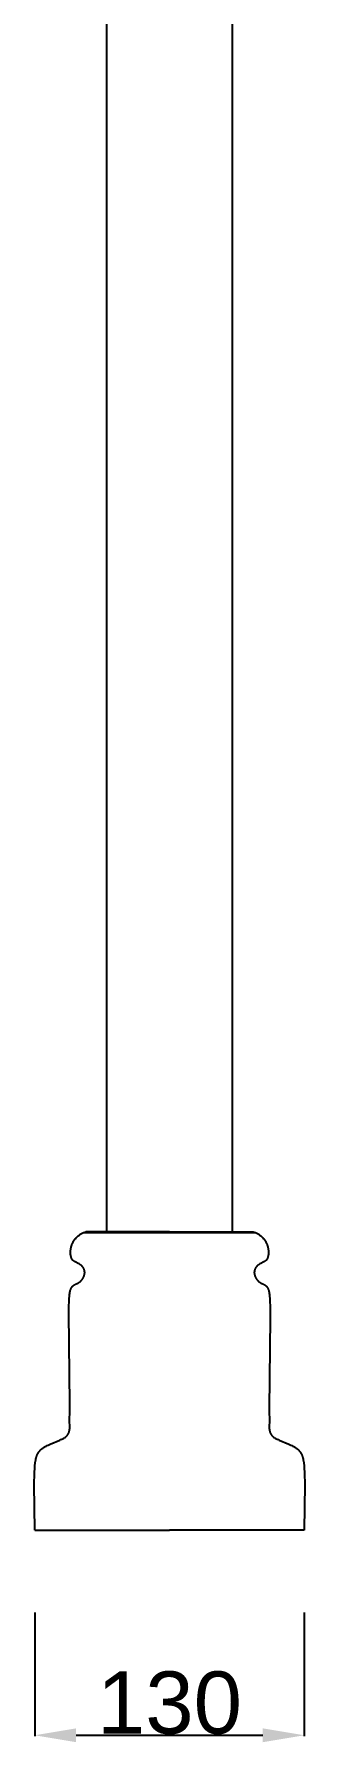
# Model space of a CAD drawing. Header units: millimetres. Extents: x -1519 to 3497, y -297 to 3208.
# Drawn here: x -443 to -312, y 1559 to 2383 of the extents above; entities that cross this region are included whole.
import ezdxf

# ---------------------------------------------------------------- set-up
doc = ezdxf.new("R2010")
doc.units = ezdxf.units.MM
doc.header["$MEASUREMENT"] = 0
doc.layers.add('Domyślny', color=7, linetype='Continuous', true_color=0x000000)
doc.layers.add('Utwórz2D linie widoczne', color=7, linetype='Continuous', true_color=0x000000)
doc.styles.add('Arial', font='')
doc.styles.get('Arial').set_extended_font_data('Arial')
doc.dimstyles.new('Domyślny', dxfattribs={"dimtxt": 30, "dimasz": 20, "dimexe": 0.5, "dimexo": 0.5, "dimgap": 0.25, "dimtad": 1, "dimtoh": 1, "dimdec": 0, "dimzin": 1, "dimdsep": 46, "dimtxsty": 'Arial', "dimcen": 0.5, "dimazin": 0, "dimtfac": 1, "dimtdec": 4, "dimtix": 1, "dimtmove": 1, "dimatfit": 3, "dimfxl": 0, "dimtolj": 1, "dimtzin": 1, "dimarcsym": 0})

# ---------------------------------------------------------------- blocks, each defined once
blk = doc.blocks.new('*D3')
at = {"layer": 'Defpoints', "color": 0}
for p in [(-442.57, 1622.77), (-312.57, 1622.77), (-312.57, 1563.03)]:
    blk.add_point(p, dxfattribs=at)
at = {"layer": 'Domyślny', "color": 0, "lineweight": -2}
for p, q in [((-442.57, 1622.27), (-442.57, 1562.53)), ((-312.57, 1622.27), (-312.57, 1562.53)), ((-422.57, 1563.03), (-332.57, 1563.03))]:
    blk.add_line(p, q, dxfattribs=at)
at = {"layer": 'Domyślny', "color": 0}
for points in [[(-422.57, 1566.36), (-422.57, 1559.69), (-442.57, 1563.03)], [(-332.57, 1559.69), (-332.57, 1566.36), (-312.57, 1563.03)]]:
    blk.add_solid(points, dxfattribs=at)
at = {"layer": 'Domyślny', "color": 0, "insert": (-377.57, 1578.59), "char_height": 30, "attachment_point": 5, "style": 'Arial'}
blk.add_mtext('\\A1;130', dxfattribs=at)

msp = doc.modelspace()

# ---------------------------------------------------------------- linework, layer by layer
at = {"layer": 'Utwórz2D linie widoczne'}
for p, q in [((-407.72, 1805.86), (-407.72, 2661.86)), ((-347.42, 2661.86), (-347.42, 1805.86)), ((-419.09, 1805.43), (-417.84, 1805.86)), ((-377.57, 1805.86), (-417.84, 1805.86)), ((-377.57, 1805.86), (-337.29, 1805.86)), ((-337.29, 1805.86), (-336.04, 1805.43)), ((-425.19, 1797.18), (-425.16, 1797.41)), ((-425.16, 1797.41), (-425.12, 1797.65)), ((-425.12, 1797.65), (-425.08, 1797.88)), ((-425.08, 1797.88), (-425.03, 1798.12)), ((-425.03, 1798.12), (-424.97, 1798.36)), ((-424.97, 1798.36), (-424.91, 1798.6)), ((-424.91, 1798.6), (-424.84, 1798.84)), ((-424.84, 1798.84), (-424.77, 1799.08)), ((-424.77, 1799.08), (-424.68, 1799.32)), ((-424.68, 1799.32), (-424.6, 1799.56)), ((-424.6, 1799.56), (-424.5, 1799.8)), ((-424.5, 1799.8), (-424.4, 1800.04)), ((-424.4, 1800.04), (-424.29, 1800.28)), ((-424.29, 1800.28), (-424.18, 1800.52)), ((-424.18, 1800.52), (-424.06, 1800.75)), ((-424.06, 1800.75), (-423.93, 1800.99)), ((-423.93, 1800.99), (-423.79, 1801.23)), ((-423.79, 1801.23), (-423.65, 1801.46)), ((-423.65, 1801.46), (-423.5, 1801.69)), ((-423.5, 1801.69), (-423.34, 1801.92)), ((-423.34, 1801.92), (-423.18, 1802.15)), ((-423.18, 1802.15), (-423, 1802.37)), ((-423, 1802.37), (-422.82, 1802.59)), ((-422.82, 1802.59), (-422.63, 1802.81)), ((-422.63, 1802.81), (-422.44, 1803.02)), ((-422.44, 1803.02), (-422.23, 1803.24)), ((-422.23, 1803.24), (-422.02, 1803.44)), ((-422.02, 1803.44), (-421.79, 1803.65)), ((-421.79, 1803.65), (-421.56, 1803.85)), ((-421.56, 1803.85), (-421.33, 1804.04)), ((-421.33, 1804.04), (-421.08, 1804.23)), ((-421.08, 1804.23), (-420.82, 1804.42)), ((-420.82, 1804.42), (-420.56, 1804.6)), ((-420.56, 1804.6), (-420.28, 1804.78)), ((-420.28, 1804.78), (-420, 1804.95)), ((-420, 1804.95), (-419.7, 1805.12)), ((-419.7, 1805.12), (-419.4, 1805.28)), ((-419.4, 1805.28), (-419.09, 1805.43)), ((-419.09, 1805.43), (-377.57, 1805.43)), ((-377.57, 1805.43), (-336.04, 1805.43)), ((-336.04, 1805.43), (-335.73, 1805.28)), ((-335.73, 1805.28), (-335.43, 1805.12)), ((-335.43, 1805.12), (-335.13, 1804.95)), ((-335.13, 1804.95), (-334.85, 1804.78)), ((-334.85, 1804.78), (-334.57, 1804.6)), ((-334.57, 1804.6), (-334.31, 1804.42)), ((-334.31, 1804.42), (-334.05, 1804.23)), ((-334.05, 1804.23), (-333.8, 1804.04)), ((-333.8, 1804.04), (-333.57, 1803.85)), ((-333.57, 1803.85), (-333.34, 1803.65)), ((-333.34, 1803.65), (-333.11, 1803.44)), ((-333.11, 1803.44), (-332.9, 1803.24)), ((-332.9, 1803.24), (-332.69, 1803.02)), ((-332.69, 1803.02), (-332.5, 1802.81)), ((-332.5, 1802.81), (-332.31, 1802.59)), ((-332.31, 1802.59), (-332.13, 1802.37)), ((-332.13, 1802.37), (-331.95, 1802.15)), ((-331.95, 1802.15), (-331.79, 1801.92)), ((-331.79, 1801.92), (-331.63, 1801.69)), ((-331.63, 1801.69), (-331.48, 1801.46)), ((-331.48, 1801.46), (-331.34, 1801.23)), ((-331.34, 1801.23), (-331.2, 1800.99)), ((-331.2, 1800.99), (-331.07, 1800.75)), ((-331.07, 1800.75), (-330.95, 1800.52)), ((-330.95, 1800.52), (-330.84, 1800.28)), ((-330.84, 1800.28), (-330.73, 1800.04)), ((-330.73, 1800.04), (-330.63, 1799.8)), ((-330.63, 1799.8), (-330.53, 1799.56)), ((-330.53, 1799.56), (-330.45, 1799.32)), ((-330.45, 1799.32), (-330.37, 1799.08)), ((-330.37, 1799.08), (-330.29, 1798.84)), ((-330.29, 1798.84), (-330.22, 1798.6)), ((-330.22, 1798.6), (-330.16, 1798.36)), ((-330.16, 1798.36), (-330.1, 1798.12)), ((-330.1, 1798.12), (-330.05, 1797.88)), ((-330.05, 1797.88), (-330.01, 1797.65)), ((-330.01, 1797.65), (-329.97, 1797.41)), ((-329.97, 1797.41), (-329.94, 1797.18)), ((-425.28, 1796.05), (-425.27, 1796.27)), ((-425.28, 1795.83), (-425.28, 1796.05)), ((-425.28, 1795.61), (-425.28, 1795.83)), ((-425.27, 1795.4), (-425.28, 1795.61)), ((-425.27, 1796.27), (-425.26, 1796.49)), ((-425.26, 1795.19), (-425.27, 1795.4)), ((-425.26, 1796.49), (-425.24, 1796.72)), ((-425.24, 1794.99), (-425.26, 1795.19)), ((-425.24, 1796.72), (-425.22, 1796.95)), ((-425.22, 1794.79), (-425.24, 1794.99)), ((-425.22, 1796.95), (-425.19, 1797.18)), ((-425.2, 1794.59), (-425.22, 1794.79)), ((-425.17, 1794.4), (-425.2, 1794.59)), ((-425.13, 1794.21), (-425.17, 1794.4)), ((-425.09, 1794.03), (-425.13, 1794.21)), ((-425.05, 1793.86), (-425.09, 1794.03)), ((-425.01, 1793.69), (-425.05, 1793.86)), ((-424.96, 1793.52), (-425.01, 1793.69)), ((-424.91, 1793.36), (-424.96, 1793.52)), ((-424.85, 1793.21), (-424.91, 1793.36)), ((-424.79, 1793.06), (-424.85, 1793.21)), ((-424.76, 1792.99), (-424.79, 1793.06)), ((-424.73, 1792.92), (-424.76, 1792.99)), ((-424.69, 1792.85), (-424.73, 1792.92)), ((-424.66, 1792.78), (-424.69, 1792.85)), ((-424.63, 1792.72), (-424.66, 1792.78)), ((-424.59, 1792.65), (-424.63, 1792.72)), ((-424.56, 1792.59), (-424.59, 1792.65)), ((-424.52, 1792.53), (-424.56, 1792.59)), ((-424.48, 1792.48), (-424.52, 1792.53)), ((-424.45, 1792.42), (-424.48, 1792.48)), ((-424.39, 1792.35), (-424.45, 1792.42)), ((-424.34, 1792.28), (-424.39, 1792.35)), ((-424.29, 1792.21), (-424.34, 1792.28)), ((-424.23, 1792.15), (-424.29, 1792.21)), ((-424.17, 1792.09), (-424.23, 1792.15)), ((-424.12, 1792.03), (-424.17, 1792.09)), ((-424.06, 1791.97), (-424.12, 1792.03)), ((-424, 1791.92), (-424.06, 1791.97)), ((-423.94, 1791.87), (-424, 1791.92)), ((-423.88, 1791.82), (-423.94, 1791.87)), ((-423.81, 1791.77), (-423.88, 1791.82)), ((-423.75, 1791.72), (-423.81, 1791.77)), ((-423.62, 1791.63), (-423.75, 1791.72)), ((-423.49, 1791.55), (-423.62, 1791.63)), ((-423.3, 1791.43), (-423.49, 1791.55)), ((-423.11, 1791.32), (-423.3, 1791.43)), ((-422.72, 1791.11), (-423.11, 1791.32)), ((-421.54, 1790.51), (-422.72, 1791.11)), ((-421.15, 1790.3), (-421.54, 1790.51)), ((-420.95, 1790.19), (-421.15, 1790.3)), ((-420.77, 1790.07), (-420.95, 1790.19)), ((-420.58, 1789.95), (-420.77, 1790.07)), ((-420.49, 1789.89), (-420.58, 1789.95)), ((-420.4, 1789.83), (-420.49, 1789.89)), ((-420.31, 1789.76), (-420.4, 1789.83)), ((-420.23, 1789.69), (-420.31, 1789.76)), ((-420.14, 1789.63), (-420.23, 1789.69)), ((-420.06, 1789.56), (-420.14, 1789.63)), ((-419.98, 1789.49), (-420.06, 1789.56)), ((-419.9, 1789.42), (-419.98, 1789.49)), ((-419.83, 1789.34), (-419.9, 1789.42)), ((-419.75, 1789.27), (-419.83, 1789.34)), ((-419.68, 1789.19), (-419.75, 1789.27)), ((-419.61, 1789.12), (-419.68, 1789.19)), ((-419.54, 1789.04), (-419.61, 1789.12)), ((-419.47, 1788.96), (-419.54, 1789.04)), ((-335.59, 1789.04), (-335.66, 1788.96)), ((-335.52, 1789.12), (-335.59, 1789.04)), ((-335.45, 1789.19), (-335.52, 1789.12)), ((-335.38, 1789.27), (-335.45, 1789.19)), ((-335.3, 1789.34), (-335.38, 1789.27)), ((-335.23, 1789.42), (-335.3, 1789.34)), ((-335.15, 1789.49), (-335.23, 1789.42)), ((-335.07, 1789.56), (-335.15, 1789.49)), ((-334.99, 1789.63), (-335.07, 1789.56)), ((-334.9, 1789.69), (-334.99, 1789.63)), ((-334.82, 1789.76), (-334.9, 1789.69)), ((-334.73, 1789.83), (-334.82, 1789.76)), ((-334.64, 1789.89), (-334.73, 1789.83)), ((-334.55, 1789.95), (-334.64, 1789.89)), ((-334.37, 1790.07), (-334.55, 1789.95)), ((-334.18, 1790.19), (-334.37, 1790.07)), ((-333.98, 1790.3), (-334.18, 1790.19)), ((-333.59, 1790.51), (-333.98, 1790.3)), ((-332.41, 1791.11), (-333.59, 1790.51)), ((-332.02, 1791.32), (-332.41, 1791.11)), ((-331.83, 1791.43), (-332.02, 1791.32)), ((-331.64, 1791.55), (-331.83, 1791.43)), ((-331.51, 1791.63), (-331.64, 1791.55)), ((-331.38, 1791.72), (-331.51, 1791.63)), ((-331.32, 1791.77), (-331.38, 1791.72)), ((-331.25, 1791.82), (-331.32, 1791.77)), ((-331.19, 1791.87), (-331.25, 1791.82)), ((-331.13, 1791.92), (-331.19, 1791.87)), ((-331.07, 1791.97), (-331.13, 1791.92)), ((-331.01, 1792.03), (-331.07, 1791.97)), ((-330.96, 1792.09), (-331.01, 1792.03)), ((-330.9, 1792.15), (-330.96, 1792.09)), ((-330.84, 1792.21), (-330.9, 1792.15)), ((-330.79, 1792.28), (-330.84, 1792.21)), ((-330.74, 1792.35), (-330.79, 1792.28)), ((-330.68, 1792.42), (-330.74, 1792.35)), ((-330.65, 1792.48), (-330.68, 1792.42)), ((-330.61, 1792.53), (-330.65, 1792.48)), ((-330.57, 1792.59), (-330.61, 1792.53)), ((-330.54, 1792.65), (-330.57, 1792.59)), ((-330.5, 1792.72), (-330.54, 1792.65)), ((-330.47, 1792.78), (-330.5, 1792.72)), ((-330.44, 1792.85), (-330.47, 1792.78)), ((-330.4, 1792.92), (-330.44, 1792.85)), ((-330.37, 1792.99), (-330.4, 1792.92)), ((-330.34, 1793.06), (-330.37, 1792.99)), ((-330.28, 1793.21), (-330.34, 1793.06)), ((-330.22, 1793.36), (-330.28, 1793.21)), ((-330.17, 1793.52), (-330.22, 1793.36)), ((-330.12, 1793.69), (-330.17, 1793.52)), ((-330.08, 1793.86), (-330.12, 1793.69)), ((-330.04, 1794.03), (-330.08, 1793.86)), ((-330, 1794.21), (-330.04, 1794.03)), ((-329.96, 1794.4), (-330, 1794.21)), ((-329.93, 1794.59), (-329.96, 1794.4)), ((-329.94, 1797.18), (-329.91, 1796.95)), ((-329.91, 1794.79), (-329.93, 1794.59)), ((-329.91, 1796.95), (-329.89, 1796.72)), ((-329.89, 1794.99), (-329.91, 1794.79)), ((-329.89, 1796.72), (-329.87, 1796.49)), ((-329.87, 1795.19), (-329.89, 1794.99)), ((-329.87, 1796.49), (-329.86, 1796.27)), ((-329.86, 1795.4), (-329.87, 1795.19)), ((-329.86, 1796.27), (-329.85, 1796.05)), ((-329.85, 1795.61), (-329.86, 1795.4)), ((-329.85, 1796.05), (-329.85, 1795.83)), ((-329.85, 1795.83), (-329.85, 1795.61)), ((-422.81, 1780.6), (-422.12, 1780.9)), ((-422.12, 1780.9), (-421.88, 1781)), ((-421.88, 1781), (-421.77, 1781.06)), ((-421.77, 1781.06), (-421.65, 1781.12)), ((-421.65, 1781.12), (-421.54, 1781.18)), ((-421.54, 1781.18), (-421.42, 1781.24)), ((-421.42, 1781.24), (-421.31, 1781.31)), ((-421.31, 1781.31), (-421.21, 1781.38)), ((-421.21, 1781.38), (-421.1, 1781.45)), ((-421.1, 1781.45), (-420.99, 1781.52)), ((-420.99, 1781.52), (-420.89, 1781.59)), ((-420.89, 1781.59), (-420.79, 1781.67)), ((-420.79, 1781.67), (-420.69, 1781.75)), ((-420.69, 1781.75), (-420.59, 1781.84)), ((-420.59, 1781.84), (-420.49, 1781.92)), ((-420.49, 1781.92), (-420.39, 1782.01)), ((-420.39, 1782.01), (-420.29, 1782.11)), ((-420.29, 1782.11), (-420.2, 1782.2)), ((-420.2, 1782.2), (-420.11, 1782.3)), ((-420.11, 1782.3), (-420.02, 1782.39)), ((-420.02, 1782.39), (-419.93, 1782.49)), ((-419.93, 1782.49), (-419.84, 1782.6)), ((-419.84, 1782.6), (-419.76, 1782.7)), ((-419.76, 1782.7), (-419.68, 1782.81)), ((-419.68, 1782.81), (-419.59, 1782.92)), ((-419.59, 1782.92), (-419.52, 1783.03)), ((-419.52, 1783.03), (-419.44, 1783.14)), ((-419.41, 1788.89), (-419.47, 1788.96)), ((-419.44, 1783.14), (-419.37, 1783.25)), ((-419.34, 1788.81), (-419.41, 1788.89)), ((-419.37, 1783.25), (-419.29, 1783.37)), ((-419.28, 1788.73), (-419.34, 1788.81)), ((-419.29, 1783.37), (-419.22, 1783.49)), ((-419.23, 1788.65), (-419.28, 1788.73)), ((-419.14, 1788.53), (-419.23, 1788.65)), ((-419.22, 1783.49), (-419.16, 1783.61)), ((-419.16, 1783.61), (-419.09, 1783.73)), ((-419.06, 1788.4), (-419.14, 1788.53)), ((-419.09, 1783.73), (-419.03, 1783.85)), ((-418.99, 1788.28), (-419.06, 1788.4)), ((-419.03, 1783.85), (-418.97, 1783.97)), ((-418.92, 1788.15), (-418.99, 1788.28)), ((-418.97, 1783.97), (-418.92, 1784.09)), ((-418.86, 1788.02), (-418.92, 1788.15)), ((-418.92, 1784.09), (-418.86, 1784.22)), ((-418.8, 1787.9), (-418.86, 1788.02)), ((-418.86, 1784.22), (-418.81, 1784.34)), ((-418.81, 1784.34), (-418.77, 1784.47)), ((-418.75, 1787.77), (-418.8, 1787.9)), ((-418.77, 1784.47), (-418.72, 1784.6)), ((-418.7, 1787.64), (-418.75, 1787.77)), ((-418.72, 1784.6), (-418.68, 1784.73)), ((-418.65, 1787.51), (-418.7, 1787.64)), ((-418.68, 1784.73), (-418.64, 1784.86)), ((-418.61, 1787.38), (-418.65, 1787.51)), ((-418.64, 1784.86), (-418.61, 1784.99)), ((-418.58, 1787.25), (-418.61, 1787.38)), ((-418.61, 1784.99), (-418.58, 1785.12)), ((-418.55, 1787.11), (-418.58, 1787.25)), ((-418.58, 1785.12), (-418.55, 1785.25)), ((-418.52, 1786.98), (-418.55, 1787.11)), ((-418.55, 1785.25), (-418.52, 1785.38)), ((-418.5, 1786.85), (-418.52, 1786.98)), ((-418.52, 1785.38), (-418.5, 1785.51)), ((-418.48, 1786.72), (-418.5, 1786.85)), ((-418.5, 1785.51), (-418.49, 1785.65)), ((-418.49, 1785.65), (-418.47, 1785.78)), ((-418.47, 1786.58), (-418.48, 1786.72)), ((-418.46, 1786.45), (-418.47, 1786.58)), ((-418.47, 1785.78), (-418.46, 1785.91)), ((-418.45, 1786.32), (-418.46, 1786.45)), ((-418.46, 1786.05), (-418.45, 1786.18)), ((-418.46, 1785.91), (-418.46, 1786.05)), ((-418.45, 1786.18), (-418.45, 1786.32)), ((-336.67, 1786.45), (-336.68, 1786.32)), ((-336.68, 1786.32), (-336.68, 1786.18)), ((-336.68, 1786.18), (-336.67, 1786.05)), ((-336.66, 1786.58), (-336.67, 1786.45)), ((-336.67, 1786.05), (-336.67, 1785.91)), ((-336.67, 1785.91), (-336.66, 1785.78)), ((-336.65, 1786.72), (-336.66, 1786.58)), ((-336.66, 1785.78), (-336.64, 1785.65)), ((-336.63, 1786.85), (-336.65, 1786.72)), ((-336.64, 1785.65), (-336.63, 1785.51)), ((-336.61, 1786.98), (-336.63, 1786.85)), ((-336.63, 1785.51), (-336.61, 1785.38)), ((-336.58, 1787.11), (-336.61, 1786.98)), ((-336.61, 1785.38), (-336.58, 1785.25)), ((-336.55, 1787.25), (-336.58, 1787.11)), ((-336.58, 1785.25), (-336.55, 1785.12)), ((-336.52, 1787.38), (-336.55, 1787.25)), ((-336.55, 1785.12), (-336.52, 1784.99)), ((-336.48, 1787.51), (-336.52, 1787.38)), ((-336.52, 1784.99), (-336.49, 1784.86)), ((-336.49, 1784.86), (-336.45, 1784.73)), ((-336.43, 1787.64), (-336.48, 1787.51)), ((-336.45, 1784.73), (-336.41, 1784.6)), ((-336.38, 1787.77), (-336.43, 1787.64)), ((-336.41, 1784.6), (-336.36, 1784.47)), ((-336.33, 1787.9), (-336.38, 1787.77)), ((-336.36, 1784.47), (-336.32, 1784.34)), ((-336.27, 1788.02), (-336.33, 1787.9)), ((-336.32, 1784.34), (-336.27, 1784.22)), ((-336.21, 1788.15), (-336.27, 1788.02)), ((-336.27, 1784.22), (-336.21, 1784.09)), ((-336.14, 1788.28), (-336.21, 1788.15)), ((-336.21, 1784.09), (-336.16, 1783.97)), ((-336.16, 1783.97), (-336.1, 1783.85)), ((-336.07, 1788.4), (-336.14, 1788.28)), ((-336.1, 1783.85), (-336.04, 1783.73)), ((-335.99, 1788.53), (-336.07, 1788.4)), ((-336.04, 1783.73), (-335.97, 1783.61)), ((-335.9, 1788.65), (-335.99, 1788.53)), ((-335.97, 1783.61), (-335.91, 1783.49)), ((-335.91, 1783.49), (-335.84, 1783.37)), ((-335.85, 1788.73), (-335.9, 1788.65)), ((-335.79, 1788.81), (-335.85, 1788.73)), ((-335.84, 1783.37), (-335.76, 1783.25)), ((-335.72, 1788.89), (-335.79, 1788.81)), ((-335.76, 1783.25), (-335.69, 1783.14)), ((-335.66, 1788.96), (-335.72, 1788.89)), ((-335.69, 1783.14), (-335.61, 1783.03)), ((-335.61, 1783.03), (-335.54, 1782.92)), ((-335.54, 1782.92), (-335.45, 1782.81)), ((-335.45, 1782.81), (-335.37, 1782.7)), ((-335.37, 1782.7), (-335.29, 1782.6)), ((-335.29, 1782.6), (-335.2, 1782.49)), ((-335.2, 1782.49), (-335.11, 1782.39)), ((-335.11, 1782.39), (-335.02, 1782.3)), ((-335.02, 1782.3), (-334.93, 1782.2)), ((-334.93, 1782.2), (-334.84, 1782.11)), ((-334.84, 1782.11), (-334.74, 1782.01)), ((-334.74, 1782.01), (-334.64, 1781.92)), ((-334.64, 1781.92), (-334.54, 1781.84)), ((-334.54, 1781.84), (-334.44, 1781.75)), ((-334.44, 1781.75), (-334.34, 1781.67)), ((-334.34, 1781.67), (-334.24, 1781.59)), ((-334.24, 1781.59), (-334.14, 1781.52)), ((-334.14, 1781.52), (-334.03, 1781.45)), ((-334.03, 1781.45), (-333.93, 1781.38)), ((-333.93, 1781.38), (-333.82, 1781.31)), ((-333.82, 1781.31), (-333.71, 1781.24)), ((-333.71, 1781.24), (-333.6, 1781.18)), ((-333.6, 1781.18), (-333.48, 1781.12)), ((-333.48, 1781.12), (-333.36, 1781.06)), ((-333.36, 1781.06), (-333.25, 1781)), ((-333.25, 1781), (-333.01, 1780.9)), ((-333.01, 1780.9), (-332.32, 1780.6)), ((-426.11, 1768.68), (-425.88, 1773.54)), ((-425.88, 1773.54), (-425.78, 1775)), ((-425.78, 1775), (-425.74, 1775.5)), ((-425.74, 1775.5), (-425.67, 1775.99)), ((-425.67, 1775.99), (-425.64, 1776.24)), ((-425.64, 1776.24), (-425.6, 1776.48)), ((-425.6, 1776.48), (-425.55, 1776.73)), ((-425.55, 1776.73), (-425.5, 1776.97)), ((-425.5, 1776.97), (-425.44, 1777.2)), ((-425.44, 1777.2), (-425.38, 1777.43)), ((-425.38, 1777.43), (-425.31, 1777.66)), ((-425.31, 1777.66), (-425.24, 1777.89)), ((-425.24, 1777.89), (-425.2, 1778)), ((-425.2, 1778), (-425.16, 1778.11)), ((-425.16, 1778.11), (-425.11, 1778.22)), ((-425.11, 1778.22), (-425.06, 1778.33)), ((-425.06, 1778.33), (-425.02, 1778.43)), ((-425.02, 1778.43), (-424.97, 1778.54)), ((-424.97, 1778.54), (-424.91, 1778.64)), ((-424.91, 1778.64), (-424.86, 1778.74)), ((-424.86, 1778.74), (-424.8, 1778.84)), ((-424.8, 1778.84), (-424.74, 1778.94)), ((-424.74, 1778.94), (-424.68, 1779.04)), ((-424.68, 1779.04), (-424.62, 1779.13)), ((-424.62, 1779.13), (-424.55, 1779.23)), ((-424.55, 1779.23), (-424.49, 1779.32)), ((-424.49, 1779.32), (-424.42, 1779.41)), ((-424.42, 1779.41), (-424.34, 1779.5)), ((-424.34, 1779.5), (-424.27, 1779.58)), ((-424.27, 1779.58), (-424.19, 1779.67)), ((-424.19, 1779.67), (-424.11, 1779.75)), ((-424.11, 1779.75), (-424.02, 1779.83)), ((-424.02, 1779.83), (-423.94, 1779.91)), ((-423.94, 1779.91), (-423.85, 1779.98)), ((-423.85, 1779.98), (-423.75, 1780.05)), ((-423.75, 1780.05), (-423.66, 1780.13)), ((-423.66, 1780.13), (-423.56, 1780.19)), ((-423.56, 1780.19), (-423.46, 1780.26)), ((-423.46, 1780.26), (-423.36, 1780.32)), ((-423.36, 1780.32), (-423.25, 1780.39)), ((-423.25, 1780.39), (-423.14, 1780.44)), ((-423.14, 1780.44), (-423.03, 1780.5)), ((-423.03, 1780.5), (-422.81, 1780.6)), ((-332.32, 1780.6), (-332.1, 1780.5)), ((-332.1, 1780.5), (-331.99, 1780.44)), ((-331.99, 1780.44), (-331.88, 1780.39)), ((-331.88, 1780.39), (-331.77, 1780.32)), ((-331.77, 1780.32), (-331.67, 1780.26)), ((-331.67, 1780.26), (-331.57, 1780.19)), ((-331.57, 1780.19), (-331.47, 1780.13)), ((-331.47, 1780.13), (-331.38, 1780.05)), ((-331.38, 1780.05), (-331.28, 1779.98)), ((-331.28, 1779.98), (-331.19, 1779.91)), ((-331.19, 1779.91), (-331.11, 1779.83)), ((-331.11, 1779.83), (-331.02, 1779.75)), ((-331.02, 1779.75), (-330.94, 1779.67)), ((-330.94, 1779.67), (-330.86, 1779.58)), ((-330.86, 1779.58), (-330.79, 1779.5)), ((-330.79, 1779.5), (-330.71, 1779.41)), ((-330.71, 1779.41), (-330.64, 1779.32)), ((-330.64, 1779.32), (-330.58, 1779.23)), ((-330.58, 1779.23), (-330.51, 1779.13)), ((-330.51, 1779.13), (-330.45, 1779.04)), ((-330.45, 1779.04), (-330.39, 1778.94)), ((-330.39, 1778.94), (-330.33, 1778.84)), ((-330.33, 1778.84), (-330.27, 1778.74)), ((-330.27, 1778.74), (-330.22, 1778.64)), ((-330.22, 1778.64), (-330.16, 1778.54)), ((-330.16, 1778.54), (-330.11, 1778.43)), ((-330.11, 1778.43), (-330.07, 1778.33)), ((-330.07, 1778.33), (-330.02, 1778.22)), ((-330.02, 1778.22), (-329.98, 1778.11)), ((-329.98, 1778.11), (-329.93, 1778)), ((-329.93, 1778), (-329.89, 1777.89)), ((-329.89, 1777.89), (-329.82, 1777.66)), ((-329.82, 1777.66), (-329.75, 1777.43)), ((-329.75, 1777.43), (-329.69, 1777.2)), ((-329.69, 1777.2), (-329.63, 1776.97)), ((-329.63, 1776.97), (-329.58, 1776.73)), ((-329.58, 1776.73), (-329.53, 1776.48)), ((-329.53, 1776.48), (-329.49, 1776.24)), ((-329.49, 1776.24), (-329.46, 1775.99)), ((-329.46, 1775.99), (-329.39, 1775.5)), ((-329.39, 1775.5), (-329.35, 1775)), ((-329.35, 1775), (-329.25, 1773.54)), ((-329.25, 1773.54), (-329.02, 1768.68)), ((-426.15, 1766.54), (-426.11, 1768.68)), ((-425.54, 1722.73), (-426.15, 1766.54)), ((-329.02, 1768.68), (-328.97, 1764.23)), ((-328.97, 1764.23), (-329.58, 1720.67)), ((-425.76, 1714.9), (-425.75, 1715.31)), ((-425.75, 1714.35), (-425.76, 1714.9)), ((-425.75, 1715.31), (-425.59, 1718.84)), ((-425.59, 1718.84), (-425.54, 1722.73)), ((-329.58, 1720.67), (-329.54, 1718.84)), ((-329.54, 1718.84), (-329.38, 1715.31)), ((-329.38, 1715.31), (-329.37, 1714.9)), ((-329.37, 1714.9), (-329.38, 1714.35)), ((-428.16, 1706.54), (-427.97, 1706.68)), ((-427.97, 1706.68), (-427.78, 1706.81)), ((-427.78, 1706.81), (-427.65, 1706.91)), ((-427.65, 1706.91), (-427.53, 1707.01)), ((-427.53, 1707.01), (-427.41, 1707.11)), ((-427.41, 1707.11), (-427.29, 1707.22)), ((-427.29, 1707.22), (-427.18, 1707.32)), ((-427.18, 1707.32), (-427.08, 1707.43)), ((-427.08, 1707.43), (-426.98, 1707.53)), ((-426.98, 1707.53), (-426.88, 1707.64)), ((-426.88, 1707.64), (-426.79, 1707.75)), ((-426.79, 1707.75), (-426.7, 1707.86)), ((-426.7, 1707.86), (-426.62, 1707.97)), ((-426.62, 1707.97), (-426.54, 1708.09)), ((-426.54, 1708.09), (-426.47, 1708.2)), ((-426.47, 1708.2), (-426.4, 1708.32)), ((-426.4, 1708.32), (-426.33, 1708.43)), ((-426.33, 1708.43), (-426.27, 1708.55)), ((-426.27, 1708.55), (-426.21, 1708.67)), ((-426.21, 1708.67), (-426.16, 1708.79)), ((-426.16, 1708.79), (-426.1, 1708.91)), ((-426.1, 1708.91), (-426.06, 1709.03)), ((-426.06, 1709.03), (-426.01, 1709.15)), ((-426.01, 1709.15), (-425.97, 1709.27)), ((-425.97, 1709.27), (-425.93, 1709.4)), ((-425.93, 1709.4), (-425.9, 1709.52)), ((-425.9, 1709.52), (-425.86, 1709.65)), ((-425.86, 1709.65), (-425.83, 1709.77)), ((-425.83, 1709.77), (-425.8, 1709.9)), ((-425.8, 1709.9), (-425.78, 1710.03)), ((-425.78, 1710.03), (-425.76, 1710.16)), ((-425.76, 1710.16), (-425.74, 1710.29)), ((-425.65, 1712.15), (-425.75, 1714.35)), ((-425.74, 1710.29), (-425.71, 1710.55)), ((-425.71, 1710.55), (-425.68, 1710.81)), ((-425.68, 1710.81), (-425.66, 1711.07)), ((-425.66, 1711.07), (-425.65, 1711.34)), ((-425.65, 1711.61), (-425.65, 1712.15)), ((-425.65, 1711.34), (-425.65, 1711.61)), ((-329.38, 1714.35), (-329.48, 1712.15)), ((-329.48, 1712.15), (-329.48, 1711.61)), ((-329.48, 1711.61), (-329.48, 1711.34)), ((-329.48, 1711.34), (-329.47, 1711.07)), ((-329.47, 1711.07), (-329.45, 1710.81)), ((-329.45, 1710.81), (-329.43, 1710.55)), ((-329.43, 1710.55), (-329.39, 1710.29)), ((-329.39, 1710.29), (-329.37, 1710.16)), ((-329.37, 1710.16), (-329.35, 1710.03)), ((-329.35, 1710.03), (-329.33, 1709.9)), ((-329.33, 1709.9), (-329.3, 1709.77)), ((-329.3, 1709.77), (-329.27, 1709.65)), ((-329.27, 1709.65), (-329.24, 1709.52)), ((-329.24, 1709.52), (-329.2, 1709.4)), ((-329.2, 1709.4), (-329.16, 1709.27)), ((-329.16, 1709.27), (-329.12, 1709.15)), ((-329.12, 1709.15), (-329.07, 1709.03)), ((-329.07, 1709.03), (-329.03, 1708.91)), ((-329.03, 1708.91), (-328.97, 1708.79)), ((-328.97, 1708.79), (-328.92, 1708.67)), ((-328.92, 1708.67), (-328.86, 1708.55)), ((-328.86, 1708.55), (-328.8, 1708.43)), ((-328.8, 1708.43), (-328.73, 1708.32)), ((-328.73, 1708.32), (-328.66, 1708.2)), ((-328.66, 1708.2), (-328.59, 1708.09)), ((-328.59, 1708.09), (-328.51, 1707.97)), ((-328.51, 1707.97), (-328.43, 1707.86)), ((-328.43, 1707.86), (-328.34, 1707.75)), ((-328.34, 1707.75), (-328.25, 1707.64)), ((-328.25, 1707.64), (-328.15, 1707.53)), ((-328.15, 1707.53), (-328.05, 1707.43)), ((-328.05, 1707.43), (-327.95, 1707.32)), ((-327.95, 1707.32), (-327.84, 1707.22)), ((-327.84, 1707.22), (-327.72, 1707.11)), ((-327.72, 1707.11), (-327.6, 1707.01)), ((-327.6, 1707.01), (-327.48, 1706.91)), ((-327.48, 1706.91), (-327.35, 1706.81)), ((-327.35, 1706.81), (-327.16, 1706.68)), ((-327.16, 1706.68), (-326.97, 1706.54)), ((-441.29, 1698.32), (-441.19, 1698.53)), ((-441.19, 1698.53), (-441.09, 1698.74)), ((-441.09, 1698.74), (-440.98, 1698.93)), ((-440.98, 1698.93), (-440.87, 1699.13)), ((-440.87, 1699.13), (-440.76, 1699.32)), ((-440.76, 1699.32), (-440.64, 1699.5)), ((-440.64, 1699.5), (-440.52, 1699.67)), ((-440.52, 1699.67), (-440.39, 1699.85)), ((-440.39, 1699.85), (-440.26, 1700.01)), ((-440.26, 1700.01), (-440.13, 1700.17)), ((-440.13, 1700.17), (-439.99, 1700.33)), ((-439.99, 1700.33), (-439.85, 1700.49)), ((-439.85, 1700.49), (-439.71, 1700.63)), ((-439.71, 1700.63), (-439.56, 1700.78)), ((-439.56, 1700.78), (-439.41, 1700.92)), ((-439.41, 1700.92), (-439.25, 1701.06)), ((-439.25, 1701.06), (-439.09, 1701.19)), ((-439.09, 1701.19), (-438.93, 1701.33)), ((-438.93, 1701.33), (-438.71, 1701.49)), ((-438.71, 1701.49), (-438.49, 1701.65)), ((-438.49, 1701.65), (-438.27, 1701.8)), ((-438.27, 1701.8), (-438.04, 1701.95)), ((-438.04, 1701.95), (-437.8, 1702.09)), ((-437.8, 1702.09), (-437.56, 1702.23)), ((-437.56, 1702.23), (-437.08, 1702.5)), ((-437.08, 1702.5), (-436.58, 1702.75)), ((-436.58, 1702.75), (-436.09, 1702.99)), ((-436.09, 1702.99), (-435.1, 1703.43)), ((-435.1, 1703.43), (-430.46, 1705.36)), ((-430.46, 1705.36), (-429.97, 1705.58)), ((-429.97, 1705.58), (-429.49, 1705.81)), ((-429.49, 1705.81), (-429.03, 1706.04)), ((-429.03, 1706.04), (-428.8, 1706.17)), ((-428.8, 1706.17), (-428.58, 1706.29)), ((-428.58, 1706.29), (-428.37, 1706.42)), ((-428.37, 1706.42), (-428.16, 1706.54)), ((-326.97, 1706.54), (-326.76, 1706.42)), ((-326.76, 1706.42), (-326.55, 1706.29)), ((-326.55, 1706.29), (-326.33, 1706.17)), ((-326.33, 1706.17), (-326.1, 1706.04)), ((-326.1, 1706.04), (-325.64, 1705.81)), ((-325.64, 1705.81), (-325.16, 1705.58)), ((-325.16, 1705.58), (-324.67, 1705.36)), ((-324.67, 1705.36), (-320.03, 1703.43)), ((-320.03, 1703.43), (-319.04, 1702.99)), ((-319.04, 1702.99), (-318.55, 1702.75)), ((-318.55, 1702.75), (-318.05, 1702.5)), ((-318.05, 1702.5), (-317.57, 1702.23)), ((-317.57, 1702.23), (-317.33, 1702.09)), ((-317.33, 1702.09), (-317.09, 1701.95)), ((-317.09, 1701.95), (-316.86, 1701.8)), ((-316.86, 1701.8), (-316.64, 1701.65)), ((-316.64, 1701.65), (-316.42, 1701.49)), ((-316.42, 1701.49), (-316.2, 1701.33)), ((-316.2, 1701.33), (-316.04, 1701.19)), ((-316.04, 1701.19), (-315.88, 1701.06)), ((-315.88, 1701.06), (-315.72, 1700.92)), ((-315.72, 1700.92), (-315.57, 1700.78)), ((-315.57, 1700.78), (-315.42, 1700.63)), ((-315.42, 1700.63), (-315.28, 1700.49)), ((-315.28, 1700.49), (-315.14, 1700.33)), ((-315.14, 1700.33), (-315, 1700.17)), ((-315, 1700.17), (-314.87, 1700.01)), ((-314.87, 1700.01), (-314.74, 1699.85)), ((-314.74, 1699.85), (-314.61, 1699.67)), ((-314.61, 1699.67), (-314.49, 1699.5)), ((-314.49, 1699.5), (-314.37, 1699.32)), ((-314.37, 1699.32), (-314.26, 1699.13)), ((-314.26, 1699.13), (-314.15, 1698.93)), ((-314.15, 1698.93), (-314.04, 1698.74)), ((-314.04, 1698.74), (-313.94, 1698.53)), ((-313.94, 1698.53), (-313.84, 1698.32)), ((-442.68, 1689.49), (-442.54, 1692.18)), ((-442.54, 1692.18), (-442.43, 1693.44)), ((-442.43, 1693.44), (-442.36, 1694.05)), ((-442.36, 1694.05), (-442.29, 1694.63)), ((-442.29, 1694.63), (-442.19, 1695.25)), ((-442.19, 1695.25), (-442.07, 1695.84)), ((-442.07, 1695.84), (-442.01, 1696.12)), ((-442.01, 1696.12), (-441.94, 1696.39)), ((-441.94, 1696.39), (-441.87, 1696.66)), ((-441.87, 1696.66), (-441.8, 1696.92)), ((-441.8, 1696.92), (-441.72, 1697.17)), ((-441.72, 1697.17), (-441.64, 1697.41)), ((-441.64, 1697.41), (-441.56, 1697.65)), ((-441.56, 1697.65), (-441.47, 1697.88)), ((-441.47, 1697.88), (-441.38, 1698.1)), ((-441.38, 1698.1), (-441.29, 1698.32)), ((-313.84, 1698.32), (-313.75, 1698.1)), ((-313.75, 1698.1), (-313.66, 1697.88)), ((-313.66, 1697.88), (-313.57, 1697.65)), ((-313.57, 1697.65), (-313.49, 1697.41)), ((-313.49, 1697.41), (-313.41, 1697.17)), ((-313.41, 1697.17), (-313.33, 1696.92)), ((-313.33, 1696.92), (-313.26, 1696.66)), ((-313.26, 1696.66), (-313.19, 1696.39)), ((-313.19, 1696.39), (-313.12, 1696.12)), ((-313.12, 1696.12), (-313.06, 1695.84)), ((-313.06, 1695.84), (-312.94, 1695.25)), ((-312.94, 1695.25), (-312.84, 1694.63)), ((-312.84, 1694.63), (-312.77, 1694.05)), ((-312.77, 1694.05), (-312.7, 1693.44)), ((-312.7, 1693.44), (-312.59, 1692.18)), ((-312.59, 1692.18), (-312.45, 1689.49)), ((-442.8, 1683.97), (-442.68, 1689.49)), ((-442.57, 1661.86), (-442.8, 1683.97)), ((-312.33, 1683.97), (-312.57, 1661.86)), ((-312.45, 1689.49), (-312.33, 1683.97)), ((-442.57, 1661.86), (-377.57, 1661.86)), ((-312.57, 1661.86), (-377.57, 1661.86))]:
    msp.add_line(p, q, dxfattribs=at)

# ---------------------------------------------------------------- dimensions: what is measured, and where the dimension line sits
at = {"layer": 'Domyślny'}
dim = msp.add_aligned_dim(p1=(-442.57, 1622.77), p2=(-312.57, 1622.77), distance=-59.75, dimstyle='Domyślny', dxfattribs=at)
dim.commit()
dim.dimension.update_dxf_attribs({"geometry": '*D3', "text_midpoint": (-377.57, 1578.59)})

doc.saveas('drawing.dxf')
